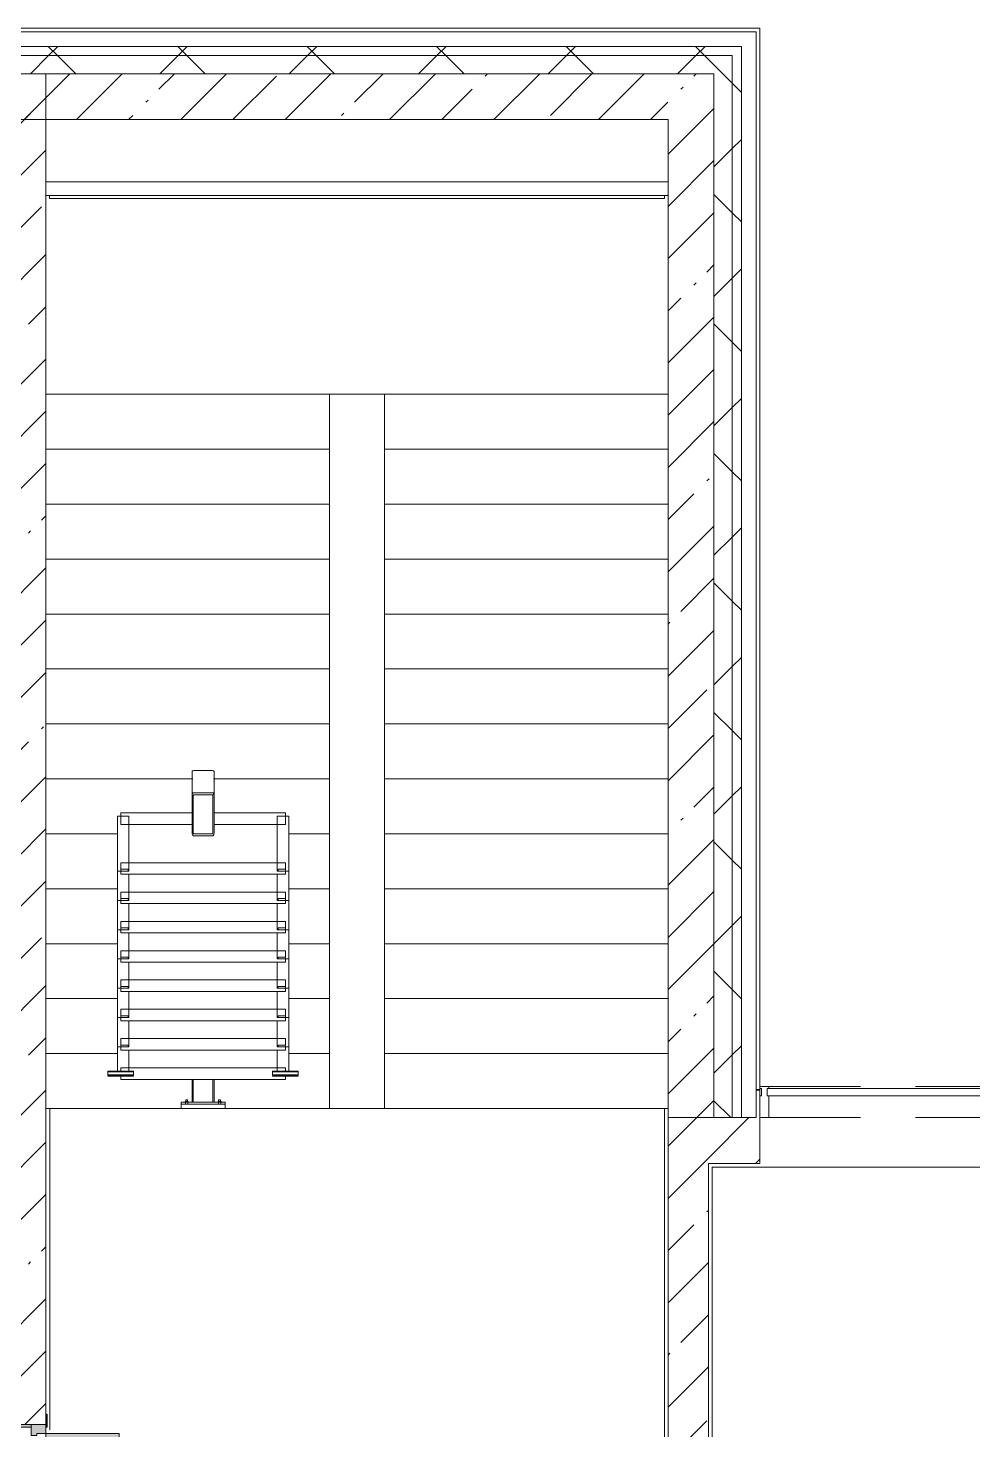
# Model space of a CAD drawing. Header units: millimetres. Extents: x 35224 to 234359, y -8553 to 29000.
# Drawn here: x 196661 to 201824, y 19695 to 27350 of the extents above; entities that cross this region are included whole.
import ezdxf

# ---------------------------------------------------------------- set-up
doc = ezdxf.new("R2010")
doc.units = ezdxf.units.MM
doc.linetypes.add('200_ШТРИХ__ш1_п0_6_', pattern=[800, 500, -300])
for name, color, linetype, lineweight in [('A-DETL-MBND-1', 7, '200_ШТРИХ__ш1_п0_6_', 9), ('A-GENM-1', 7, 'Continuous', 5), ('A-GLAZ-1', 7, 'Continuous', 5), ('A-GLAZ-CWMG-3', 7, 'Continuous', 5), ('A-WALL', 7, 'Continuous', 9), ('A-WALL-4', 7, 'Continuous', 5), ('I-WALL-3', 7, 'Continuous', 5), ('S-STRS-4', 7, 'Continuous', 5)]:
    doc.layers.add(name, color=color, linetype=linetype, lineweight=lineweight)
for name, color, linetype, lineweight, true_color in [('A-DOOR-2', 7, 'Continuous', 5, 0xaaaaaa), ('A-DOOR-3', 7, 'Continuous', 5, 0xe2e2e2), ('A-DOOR-FRAM-2', 7, 'Continuous', 5, 0xe2e2e2), ('A-DOOR-FRAM-3', 7, 'Continuous', 5, 0xaaaaaa), ('A-FLOR-2', 7, 'Continuous', 5, 0xaaaaaa)]:
    doc.layers.add(name, color=color, linetype=linetype, lineweight=lineweight, true_color=true_color)
pattern_1 = [(45, (107348.7, 0), (-353.5534, 353.5534), []), (135, (107348.7, 0), (-353.5534, -353.5534), [])]
pattern_2 = [(45, (107348.7, 0), (-285.1231, 285.1231), []), (45, (107633.8, 0), (-285.1231, 285.1231), [504.031, -100.806, 16.764, -84.042])]

# ---------------------------------------------------------------- blocks, each defined once
blk = doc.blocks.new('110_Дверь_СКБ_2Ст - Д-1_л_Лестничная клетка EIS60 2-32359692-3_7_2_птичка')
at = {"layer": 'A-DOOR-3'}
for points in [[(662.5, 125), (662.5, 1025), (612.5, 1025), (612.5, 125)], [(-587.5, 525), (-637.5, 525), (-637.5, 125), (-587.5, 125)], [(712.5, -125), (712.5, 45), (697.5, 45), (697.5, -125)]]:
    blk.add_hatch(color=256, dxfattribs=at).paths.add_polyline_path(points)
h = blk.add_hatch(color=256, dxfattribs=at)
h.paths.add_polyline_path([(712.5, 125), (662.5, 125), (662.5, 75), (652.5, 75), (652.5, 45), (712.5, 45)])
h.paths.add_polyline_path([(-627.5, 45), (-627.5, 75), (-637.5, 75), (-637.5, 125), (-687.5, 125), (-687.5, 45)])
at = {"layer": 'A-DOOR-FRAM-2'}
for points in [[(-672.5, 125), (-672.5, 133), (-742.5, 133), (-742.5, 125)], [(767.5, 125), (767.5, 133), (697.5, 133), (697.5, 125)], [(-672.5, -125), (-672.5, 45), (-687.5, 45), (-687.5, -125)], [(-672.5, -133), (-672.5, -125), (-742.5, -125), (-742.5, -133)], [(767.5, -133), (767.5, -125), (697.5, -125), (697.5, -133)]]:
    blk.add_hatch(color=256, dxfattribs=at).paths.add_polyline_path(points)
at = {"layer": 'A-DOOR-2'}
for p, q in [((662.5, 1025), (612.5, 1025)), ((612.5, 1025), (612.5, 125)), ((662.5, 125), (662.5, 1025)), ((-637.5, 525), (-637.5, 125)), ((-587.5, 525), (-637.5, 525)), ((-587.5, 125), (-587.5, 525)), ((-637.5, 125), (-587.5, 125)), ((612.5, 125), (662.5, 125))]:
    blk.add_line(p, q, dxfattribs=at)
for centre, radius, start, end in [((662.5, 125), 900, 90, 180), ((-637.5, 125), 400, 360, 90)]:
    blk.add_arc(centre, radius, start, end, dxfattribs=at)
at = {"layer": 'A-DOOR-FRAM-3'}
for p, q in [((-672.5, 133), (-742.5, 133)), ((-742.5, 133), (-742.5, 125)), ((-742.5, 125), (-672.5, 125)), ((-637.5, 125), (-687.5, 125)), ((-687.5, 125), (-687.5, 45)), ((-672.5, 125), (-672.5, 133)), ((-637.5, 75), (-637.5, 125)), ((662.5, 125), (662.5, 75)), ((712.5, 125), (662.5, 125)), ((767.5, 133), (697.5, 133)), ((697.5, 133), (697.5, 125)), ((697.5, 125), (767.5, 125)), ((712.5, 45), (712.5, 125)), ((767.5, 125), (767.5, 133)), ((-687.5, 45), (-627.5, 45)), ((-672.5, 45), (-687.5, 45)), ((-687.5, 45), (-687.5, -125)), ((-672.5, -125), (-672.5, 45)), ((-627.5, 75), (-637.5, 75)), ((-627.5, 45), (-627.5, 75)), ((662.5, 75), (652.5, 75)), ((652.5, 75), (652.5, 45)), ((652.5, 45), (712.5, 45)), ((712.5, 45), (697.5, 45)), ((697.5, 45), (697.5, -125)), ((712.5, -125), (712.5, 45)), ((-672.5, -125), (-742.5, -125)), ((-742.5, -125), (-742.5, -133)), ((-742.5, -133), (-672.5, -133)), ((-687.5, -125), (-672.5, -125)), ((-672.5, -133), (-672.5, -125)), ((697.5, -125), (712.5, -125)), ((767.5, -125), (697.5, -125)), ((697.5, -125), (697.5, -133)), ((697.5, -133), (767.5, -133)), ((767.5, -133), (767.5, -125))]:
    blk.add_line(p, q, dxfattribs=at)
blk = doc.blocks.new('PNS_Панель прямоугольная - Нр_Стекло - 40мм-22855911-3_7_2_птичка')
at = {"layer": 'A-GLAZ-1'}
h = blk.add_hatch(dxfattribs=at)
h.set_pattern_fill('FP_157', color=256, style=0, pattern_type=2)
h.set_pattern_definition([(45, (-94620, -21060), (-1414.214, 1414.214), [1000, -3000]), (45, (-95620, -21560), (-1414.214, 1414.214), [3000, -1000]), (45, (-93620, -22060), (-1414.214, 1414.214), [1000, -3000])])
h.paths.add_polyline_path([(760, -40), (770, -40), (770, 0), (-770, 0), (-770, -40), (37.1, -40)])
for p, q in [((-770, 0), (770, 0)), ((760, 0), (-770, 0)), ((-760, -40), (760, -40))]:
    blk.add_line(p, q, dxfattribs=at)
blk = doc.blocks.new('Прямоугольный импост - Импост структурный с накладкой - 170мм-22855901-3_7_2_птичка')
at = {"layer": 'A-DETL-MBND-1'}
for p, q in [((93360, 21560), (93360, 21570)), ((93360, 21570), (94880, 21570)), ((93360, 21400), (94880, 21400))]:
    blk.add_line(p, q, dxfattribs=at)
blk = doc.blocks.new('Анкер клиновой - Анкер клиновой МКТ В 10-10-16_85-22193208-3_7_2_птичка')
at = {"layer": 'A-DETL-MBND-1'}
for p, q in [((122191.4, 13788), (122191.4, 13784)), ((122207.4, 13788), (122191.4, 13788)), ((122191.4, 13788), (122207.4, 13788)), ((122194.4, 13798), (122194.4, 13784)), ((122204.4, 13798), (122194.4, 13798)), ((122194.4, 13798), (122204.4, 13798)), ((122204.4, 13784), (122204.4, 13798)), ((122207.4, 13784), (122207.4, 13788))]:
    blk.add_line(p, q, dxfattribs=at)
blk = doc.blocks.new('ОМ_Полоса_Трапеция прямоугольная_Прокат_ГОСТ 103-2006 - ОМ_Полоса_Трапеция прямоугольная_Прокат_ГОСТ 103-2006-21111644-3_7_2_птичка')
at = {"layer": 'A-GENM-1'}
for p, q in [((122699.4, 15046.5), (122699.4, 15056.5)), ((122699.4, 15056.5), (122739.4, 15056.5)), ((122739.4, 15046.5), (122699.4, 15046.5)), ((122739.4, 15056.5), (122739.4, 15046.5))]:
    blk.add_line(p, q, dxfattribs=at)
blk = doc.blocks.new('ОМ_Полоса_Трапеция прямоугольная_Прокат_ГОСТ 103-2006 - ОМ_Полоса_Трапеция прямоугольная_Прокат_ГОСТ 103-2006-V163-3_7_2_птичка')
at = {"layer": 'A-GENM-1'}
for p, q in [((122699.4, 14416.5), (122699.4, 14406.5)), ((122739.4, 14416.5), (122699.4, 14416.5)), ((122699.4, 14406.5), (122739.4, 14406.5)), ((122739.4, 14406.5), (122739.4, 14416.5))]:
    blk.add_line(p, q, dxfattribs=at)
blk = doc.blocks.new('ОМ_Полоса_Трапеция прямоугольная_Прокат_ГОСТ 103-2006 - ОМ_Полоса_Трапеция прямоугольная_Прокат_ГОСТ 103-2006-V164-3_7_2_птичка')
at = {"layer": 'A-GENM-1'}
for p, q in [((122699.4, 14256.5), (122699.4, 14246.5)), ((122739.4, 14256.5), (122699.4, 14256.5)), ((122699.4, 14246.5), (122739.4, 14246.5)), ((122739.4, 14246.5), (122739.4, 14256.5))]:
    blk.add_line(p, q, dxfattribs=at)
blk = doc.blocks.new('ОМ_Полоса_Трапеция прямоугольная_Прокат_ГОСТ 103-2006 - ОМ_Полоса_Трапеция прямоугольная_Прокат_ГОСТ 103-2006-V165-3_7_2_птичка')
at = {"layer": 'A-GENM-1'}
for p, q in [((122699.4, 14096.5), (122699.4, 14086.5)), ((122739.4, 14096.5), (122699.4, 14096.5)), ((122699.4, 14086.5), (122739.4, 14086.5)), ((122739.4, 14086.5), (122739.4, 14096.5))]:
    blk.add_line(p, q, dxfattribs=at)
blk = doc.blocks.new('ОМ_Полоса_Прокат_ГОСТ 103-2006 - ОМ_Полоса_Прокат_ГОСТ 103-2006-22193251-3_7_2_птичка')
at = {"layer": 'A-GENM-1'}
for p, q in [((122809.4, 13929.5), (122669.4, 13929.5)), ((122669.4, 13929.5), (122669.4, 13926.5)), ((122669.4, 13926.5), (122809.4, 13926.5)), ((122809.4, 13926.5), (122809.4, 13929.5))]:
    blk.add_line(p, q, dxfattribs=at)
blk = doc.blocks.new('ОМ_Полоса_Прокат_ГОСТ 103-2006 - ОМ_Полоса_Прокат_ГОСТ 103-2006-22193252-3_7_2_птичка')
at = {"layer": 'A-GENM-1'}
for p, q in [((122669.4, 13954.2), (122669.4, 13950.8)), ((122809.4, 13954.2), (122669.4, 13954.2)), ((122669.4, 13950.8), (122809.4, 13950.8)), ((122669.4, 13933.9), (122669.4, 13950.8)), ((122809.4, 13933.9), (122669.4, 13933.9)), ((122809.4, 13950.8), (122809.4, 13954.2)), ((122809.4, 13950.8), (122809.4, 13933.9))]:
    blk.add_line(p, q, dxfattribs=at)
blk = doc.blocks.new('ОМ_Полоса_Трапеция прямоугольная_Прокат_ГОСТ 103-2006 - ОМ_Полоса_Трапеция прямоугольная_Прокат_ГОСТ 103-2006-21111686-3_7_2_птичка')
at = {"layer": 'A-GENM-1'}
for p, q in [((121839.4, 15056.5), (121879.4, 15056.5)), ((121839.4, 15046.5), (121839.4, 15056.5)), ((121879.4, 15046.5), (121839.4, 15046.5)), ((121879.4, 15056.5), (121879.4, 15046.5))]:
    blk.add_line(p, q, dxfattribs=at)
blk = doc.blocks.new('ОМ_Полоса_Трапеция прямоугольная_Прокат_ГОСТ 103-2006 - ОМ_Полоса_Трапеция прямоугольная_Прокат_ГОСТ 103-2006-V166-3_7_2_птичка')
at = {"layer": 'A-GENM-1'}
for p, q in [((121879.4, 14416.5), (121839.4, 14416.5)), ((121839.4, 14416.5), (121839.4, 14406.5)), ((121839.4, 14406.5), (121879.4, 14406.5)), ((121879.4, 14406.5), (121879.4, 14416.5))]:
    blk.add_line(p, q, dxfattribs=at)
blk = doc.blocks.new('ОМ_Полоса_Трапеция прямоугольная_Прокат_ГОСТ 103-2006 - ОМ_Полоса_Трапеция прямоугольная_Прокат_ГОСТ 103-2006-V167-3_7_2_птичка')
at = {"layer": 'A-GENM-1'}
for p, q in [((121879.4, 14256.5), (121839.4, 14256.5)), ((121839.4, 14256.5), (121839.4, 14246.5)), ((121839.4, 14246.5), (121879.4, 14246.5)), ((121879.4, 14246.5), (121879.4, 14256.5))]:
    blk.add_line(p, q, dxfattribs=at)
blk = doc.blocks.new('ОМ_Полоса_Трапеция прямоугольная_Прокат_ГОСТ 103-2006 - ОМ_Полоса_Трапеция прямоугольная_Прокат_ГОСТ 103-2006-V168-3_7_2_птичка')
at = {"layer": 'A-GENM-1'}
for p, q in [((121879.4, 14096.5), (121839.4, 14096.5)), ((121839.4, 14096.5), (121839.4, 14086.5)), ((121839.4, 14086.5), (121879.4, 14086.5)), ((121879.4, 14086.5), (121879.4, 14096.5))]:
    blk.add_line(p, q, dxfattribs=at)
blk = doc.blocks.new('ОМ_Полоса_Прокат_ГОСТ 103-2006 - ОМ_Полоса_Прокат_ГОСТ 103-2006-22193295-3_7_2_птичка')
at = {"layer": 'A-GENM-1'}
for p, q in [((121909.4, 13929.5), (121769.4, 13929.5)), ((121769.4, 13929.5), (121769.4, 13926.5)), ((121769.4, 13926.5), (121909.4, 13926.5)), ((121909.4, 13926.5), (121909.4, 13929.5))]:
    blk.add_line(p, q, dxfattribs=at)
blk = doc.blocks.new('ОМ_Полоса_Прокат_ГОСТ 103-2006 - ОМ_Полоса_Прокат_ГОСТ 103-2006-22193296-3_7_2_птичка')
at = {"layer": 'A-GENM-1'}
for p, q in [((121909.4, 13954.2), (121769.4, 13954.2)), ((121769.4, 13954.2), (121769.4, 13950.8)), ((121769.4, 13950.8), (121909.4, 13950.8)), ((121769.4, 13933.9), (121769.4, 13950.8)), ((121909.4, 13933.9), (121769.4, 13933.9)), ((121909.4, 13950.8), (121909.4, 13954.2)), ((121909.4, 13950.8), (121909.4, 13933.9))]:
    blk.add_line(p, q, dxfattribs=at)
blk = doc.blocks.new('ОМ_Нижняя опорная пятка1 - ОМ_Нижняя опорная пятка-21111576-3_7_2_птичка')
at = {"layer": 'A-DETL-MBND-1'}
for p, q in [((-96, -10), (-96, 0)), ((-84, -10), (-84, 0)), ((84, -10), (84, 0)), ((96, -10), (96, 0))]:
    blk.add_line(p, q, dxfattribs=at)
blk = doc.blocks.new('ОМ_Труба_ГОСТ 8639-82 - ОМ_Труба_ГОСТ 8639-82-21111694-3_7_2_птичка')
at = {"layer": 'A-GENM-1'}
for p, q in [((122229.4, 15590.5), (122229.4, 15456.5)), ((122238.4, 15595.1), (122340.4, 15595.1)), ((122349.4, 15456.5), (122349.4, 15590.5)), ((122238.4, 15474.2), (122340.4, 15474.2)), ((122229.4, 15256.4), (122229.4, 15456.5)), ((122235.4, 15456.5), (122235.4, 15256.4)), ((122340.4, 15462.4), (122238.4, 15462.4)), ((122343.4, 15256.4), (122343.4, 15456.5)), ((122349.4, 15456.5), (122349.4, 15256.4)), ((122238.4, 15250.5), (122340.4, 15250.5)), ((122340.4, 15238.8), (122238.4, 15238.8))]:
    blk.add_line(p, q, dxfattribs=at)
at = {"layer": 'A-GENM-1', "flags": 128}
for points in [[(122229.4, 15456.5), (122229.6, 15460), (122230.1, 15463.3), (122231, 15466.3), (122232.1, 15469), (122233.4, 15471.2), (122235, 15472.8), (122236.7, 15473.8), (122238.4, 15474.2)], [(122340.4, 15474.2), (122342.2, 15473.8), (122343.9, 15472.8), (122345.4, 15471.2), (122346.8, 15469), (122347.9, 15466.3), (122348.8, 15463.3), (122349.3, 15460), (122349.4, 15456.5)], [(122238.4, 15462.4), (122237.9, 15462.3), (122237.3, 15461.9), (122236.8, 15461.4), (122236.3, 15460.7), (122235.9, 15459.8), (122235.7, 15458.8), (122235.5, 15457.7), (122235.4, 15456.5)], [(122343.4, 15456.5), (122343.4, 15457.7), (122343.2, 15458.8), (122342.9, 15459.8), (122342.6, 15460.7), (122342.1, 15461.4), (122341.6, 15461.9), (122341, 15462.3), (122340.4, 15462.4)], [(122238.4, 15238.8), (122236.7, 15239.1), (122235, 15240.1), (122233.4, 15241.8), (122232.1, 15243.9), (122231, 15246.6), (122230.1, 15249.7), (122229.6, 15253), (122229.4, 15256.4)], [(122235.4, 15256.4), (122235.5, 15255.3), (122235.7, 15254.2), (122235.9, 15253.2), (122236.3, 15252.3), (122236.8, 15251.5), (122237.3, 15251), (122237.9, 15250.7), (122238.4, 15250.5)], [(122349.4, 15256.4), (122349.3, 15253), (122348.8, 15249.7), (122347.9, 15246.6), (122346.8, 15243.9), (122345.4, 15241.8), (122343.9, 15240.1), (122342.2, 15239.1), (122340.4, 15238.8)], [(122340.4, 15250.5), (122341, 15250.7), (122341.6, 15251), (122342.1, 15251.5), (122342.6, 15252.3), (122342.9, 15253.2), (122343.2, 15254.2), (122343.4, 15255.3), (122343.4, 15256.4)]]:
    blk.add_lwpolyline(points, dxfattribs=at)
at = {"layer": 'A-GENM-1'}
for centre, major_axis, start_param, end_param in [((122238.4, 15590.5), (9, 0), 1.570796, 3.141593), ((122340.4, 15590.5), (9, 0), 0, 1.570796), ((122238.4, 15538.5), (9, 0), 3.141593, 3.665191), ((122340.4, 15538.5), (-9, 0), 2.617994, 3.141593)]:
    blk.add_ellipse(centre, major_axis=major_axis, ratio=0.509802, start_param=start_param, end_param=end_param, dxfattribs=at)
blk = doc.blocks.new('ОМ_Уголок_ГОСТ 8509-93 - ОМ_Уголок_ГОСТ 8509-93-22194532-3_7_2_птичка')
at = {"layer": 'A-GENM-1'}
for p, q in [((0, 45.2), (0, -17.8)), ((390, 45.2), (0, 45.2)), ((900, 45.2), (510, 45.2)), ((900, -17.8), (900, 45.2)), ((0, -17.8), (390, -17.8)), ((510, -17.8), (900, -17.8))]:
    blk.add_line(p, q, dxfattribs=at)
blk = doc.blocks.new('ОМ_Уголок_ГОСТ 8509-93 - ОМ_Уголок_ГОСТ 8509-93-V169-3_7_2_птичка')
at = {"layer": 'A-GENM-1'}
for p, q in [((0, 45.2), (0, -17.8)), ((900, 45.2), (0, 45.2)), ((900, -17.8), (900, 45.2)), ((0, -17.8), (900, -17.8))]:
    blk.add_line(p, q, dxfattribs=at)
blk = doc.blocks.new('ОМ_Уголок_ГОСТ 8509-93 - ОМ_Уголок_ГОСТ 8509-93-22194533-3_7_2_птичка')
at = {"layer": 'A-GENM-1'}
for p, q in [((0, 45.2), (0, -17.8)), ((300, 45.2), (0, 45.2)), ((300, -17.8), (300, 45.2)), ((0, -17.8), (300, -17.8))]:
    blk.add_line(p, q, dxfattribs=at)
blk = doc.blocks.new('ОМ_Уголок_ГОСТ 8509-93 - ОМ_Уголок_ГОСТ 8509-93-V170-3_7_2_птичка')
at = {"layer": 'A-GENM-1'}
for p, q in [((0, 45.2), (0, -17.8)), ((142.2, 45.2), (0, 45.2)), ((0, -17.8), (160, -17.8))]:
    blk.add_line(p, q, dxfattribs=at)
blk = doc.blocks.new('ОМ_Уголок_ГОСТ 8509-93 - ОМ_Уголок_ГОСТ 8509-93-V171-3_7_2_птичка')
at = {"layer": 'A-GENM-1'}
for p, q in [((300, 45.2), (157.8, 45.2)), ((300, -17.8), (300, 45.2)), ((140, -17.8), (300, -17.8))]:
    blk.add_line(p, q, dxfattribs=at)
blk = doc.blocks.new('ОМ_Уголок_ГОСТ 8509-93 - ОМ_Уголок_ГОСТ 8509-93-V221-3_7_2_птичка')
at = {"layer": 'A-GENM-1'}
for p, q in [((0, 45.2), (0, 27.8)), ((900, 45.2), (0, 45.2)), ((0, 7.4), (0, -17.8)), ((900, 27.8), (900, 45.2)), ((900, -17.8), (900, 6.6)), ((0, -17.8), (900, -17.8))]:
    blk.add_line(p, q, dxfattribs=at)
blk = doc.blocks.new('ОМ_Уголок_ГОСТ 8509-93 - ОМ_Уголок_ГОСТ 8509-93-V222-3_7_2_птичка')
at = {"layer": 'A-GENM-1'}
for p, q in [((0, 45.2), (0, -17.8)), ((6.6, 45.2), (0, 45.2)), ((142.2, 45.2), (27.8, 45.2)), ((0, -17.8), (6.6, -17.8)), ((27.8, -17.8), (160, -17.8))]:
    blk.add_line(p, q, dxfattribs=at)
blk = doc.blocks.new('ОМ_Уголок_ГОСТ 8509-93 - ОМ_Уголок_ГОСТ 8509-93-V174-3_7_2_птичка')
at = {"layer": 'A-GENM-1'}
for p, q in [((272.2, 45.2), (157.8, 45.2)), ((300, 45.2), (292.6, 45.2)), ((300, -17.8), (300, 45.2)), ((140, -17.8), (272.2, -17.8)), ((292.6, -17.8), (300, -17.8))]:
    blk.add_line(p, q, dxfattribs=at)
blk = doc.blocks.new('ОМ_Труба_ГОСТ 8639-82 - ОМ_Труба_ГОСТ 8639-82-21111710-3_7_2_птичка')
at = {"layer": 'A-DETL-MBND-1'}
for p, q in [((122229.4, 13908.7), (122229.4, 13784)), ((122235.4, 13908.7), (122235.4, 13784)), ((122343.4, 13908.7), (122343.4, 13784)), ((122349.4, 13784), (122349.4, 13908.7))]:
    blk.add_line(p, q, dxfattribs=at)
blk = doc.blocks.new('ОМ_Уголок_ГОСТ 8510-86 - ОМ_Уголок_ГОСТ 8510-86-21111720-3_7_2_птичка')
at = {"layer": 'A-DETL-MBND-1'}
for p, q in [((0, 34), (0, 0)), ((0, 10), (240, 10)), ((0, 0), (240, 0)), ((240, 0), (240, 34))]:
    blk.add_line(p, q, dxfattribs=at)
blk = doc.blocks.new('Прямоугольный импост - Импост структурный с накладкой - 170мм-22854979-3_7_2_птичка')
at = {"layer": 'A-GLAZ-CWMG-3'}
for p, q in [((0, 160), (-50, 160)), ((-50, 160), (-50, 40)), ((0, 40), (0, 160)), ((-50, 40), (-40, 40)), ((-40, 0), (-50, 0)), ((-50, 0), (-50, -10)), ((-40, 40), (-40, 0)), ((-10, 0), (-10, 40)), ((-10, 40), (0, 40)), ((0, 0), (-10, 0)), ((0, -10), (0, 0)), ((-50, -10), (0, -10))]:
    blk.add_line(p, q, dxfattribs=at)
blk = doc.blocks.new('Зашивка приборов отопления39 - Зашивка приборов отопления-33325432-3_7_2_птичка')
at = {"layer": 'A-WALL-4'}
for p, q in [((120704.7, 17931.2), (124104.7, 17931.2)), ((124104.7, 17931.2), (120704.7, 17931.2)), ((120704.7, 17856.2), (124104.7, 17856.2))]:
    blk.add_line(p, q, dxfattribs=at)

msp = doc.modelspace()

# ---------------------------------------------------------------- hatches: boundary and pattern name
at = {"layer": 'A-WALL-4'}
h = msp.add_hatch(dxfattribs=at)
h.set_pattern_fill('FP_93', color=256, style=0, pattern_type=2)
h.set_pattern_definition(pattern_1)
h.paths.add_polyline_path([(200508.7, 27200), (200558.7, 27200), (200558.7, 27250), (191918.7, 27250), (191918.7, 27200), (199641.3, 27200)])
h = msp.add_hatch(dxfattribs=at)
h.set_pattern_fill('FP_93', color=256, style=0, pattern_type=2)
h.set_pattern_definition(pattern_1)
h.paths.add_polyline_path([(200408.7, 27100), (200508.7, 27100), (200508.7, 27200), (191918.7, 27200), (191918.7, 27100), (199641.3, 27100)])
h = msp.add_hatch(dxfattribs=at)
h.set_pattern_fill('FP_93', color=256, style=0, pattern_type=2)
h.set_pattern_definition(pattern_1)
h.paths.add_polyline_path([(200558.7, 21400), (200558.7, 27200), (200508.7, 27200), (200508.7, 21400)])
h = msp.add_hatch(dxfattribs=at)
h.set_pattern_fill('FP_93', color=256, style=0, pattern_type=2)
h.set_pattern_definition(pattern_1)
h.paths.add_polyline_path([(200508.7, 21400), (200508.7, 27100), (200408.7, 27100), (200408.7, 21400)])
h = msp.add_hatch(dxfattribs=at)
h.set_pattern_fill('FP_93', color=256, style=0, pattern_type=2)
h.set_pattern_definition(pattern_1)
h.paths.add_polyline_path([(232578.7, 21400), (232578.7, 21550), (227498.9, 21550), (227498.9, 21400), (232428.7, 21400)])
h.paths.add_polyline_path([(226598.9, 21400), (226598.9, 21550), (225249.1, 21550), (225249.1, 21400), (225743, 21400)])
h.paths.add_polyline_path([(214199.1, 21400), (214199.1, 21550), (212898.9, 21550), (212898.9, 21400), (213624.4, 21400)])
h.paths.add_polyline_path([(215099.1, 21400), (216399.1, 21400), (216399.1, 21550), (215099.1, 21550)])
h.paths.add_polyline_path([(200658.7, 21400), (200658.7, 21550), (200638.7, 21550), (200638.7, 21400)])
h.paths.add_polyline_path([(217299.1, 21400), (218598.7, 21400), (218598.7, 21550), (217299.1, 21550)])
h.paths.add_polyline_path([(223878.6, 21400), (224349.1, 21400), (224349.1, 21550), (223479.1, 21550), (223479.1, 21400)])
h.paths.add_polyline_path([(220898.7, 21400), (222049.1, 21400), (222049.1, 21550), (220898.7, 21550)])
h.paths.add_polyline_path([(205234.6, 21400), (208498.7, 21400), (208498.7, 21550), (203958.7, 21550), (203958.7, 21400)])
h.paths.add_polyline_path([(210827.8, 21400), (211998.9, 21400), (211998.9, 21550), (210798.7, 21550), (210798.7, 21400)])
at = {"layer": 'I-WALL-3'}
h = msp.add_hatch(dxfattribs=at)
h.set_pattern_fill('FP_89', color=256, style=0, pattern_type=2)
h.set_pattern_definition(pattern_2)
h.paths.add_polyline_path([(200158.7, 26850), (200158.7, 27100), (196483.7, 27100), (196483.7, 26850), (199641.3, 26850)])
h = msp.add_hatch(dxfattribs=at)
h.set_pattern_fill('FP_89', color=256, style=0, pattern_type=2)
h.set_pattern_definition(pattern_2)
h.paths.add_polyline_path([(196508.7, 17270), (196758.7, 17270), (196758.7, 18325), (196508.7, 18325), (196508.7, 18162.4)])
h.paths.add_polyline_path([(196508.7, 19725), (196758.7, 19725), (196758.7, 27100), (196508.7, 27100), (196508.7, 19750)])
h = msp.add_hatch(dxfattribs=at)
h.set_pattern_fill('FP_89', color=256, style=0, pattern_type=2)
h.set_pattern_definition(pattern_2)
h.paths.add_polyline_path([(200158.7, 21400), (200408.7, 21400), (200408.7, 27100), (200158.7, 27100), (200158.7, 21633.1)])
h = msp.add_hatch(dxfattribs=at)
h.set_pattern_fill('FP_89', color=256, style=0, pattern_type=2)
h.set_pattern_definition(pattern_2)
h.paths.add_polyline_path([(200378.7, 17270), (200378.7, 21400), (200158.7, 21400), (200158.7, 17270)])
h = msp.add_hatch(dxfattribs=at)
h.set_pattern_fill('FP_89', color=256, style=0, pattern_type=2)
h.set_pattern_definition(pattern_2)
h.paths.add_polyline_path([(205234.6, 21150), (207928.7, 21150), (207928.7, 21400), (203958.7, 21400), (203958.7, 21150)])
h.paths.add_polyline_path([(200378.7, 21150), (200658.7, 21150), (200658.7, 21400), (200378.7, 21400)])

# ---------------------------------------------------------------- linework, layer by layer
at = {"layer": 'A-FLOR-2'}
for p, q in [((196778.7, 26435), (196778.7, 26420)), ((196778.7, 26420), (200138.7, 26420)), ((200138.7, 26420), (200138.7, 26435)), ((200158.7, 21450), (196758.7, 21450)), ((196779.7, 21450), (196779.7, 19694.6)), ((200138.7, 17870), (200138.7, 21450)), ((200398.7, 21130), (200398.7, 13628)), ((202228.7, 21130), (200398.7, 21130))]:
    msp.add_line(p, q, dxfattribs=at)
at = {"layer": 'A-WALL'}
for p, q in [((200638.7, 27330), (187698.7, 27330)), ((200638.7, 21400), (200638.7, 27330)), ((200558.7, 27250), (187698.7, 27250)), ((200508.7, 27200), (187698.7, 27200)), ((200508.7, 21400), (200508.7, 27200)), ((200558.7, 21400), (200558.7, 27250)), ((200408.7, 21400), (200408.7, 27100)), ((200658.7, 21553), (200638.7, 21553)), ((200658.7, 21550), (200638.7, 21550)), ((200408.7, 21400), (200638.7, 21400))]:
    msp.add_line(p, q, dxfattribs=at)
at = {"layer": 'A-WALL-4'}
for p, q in [((200658.7, 27350), (183698.7, 27350)), ((200658.7, 21400), (200658.7, 27350)), ((187998.7, 27100), (200158.7, 27100))]:
    msp.add_line(p, q, dxfattribs=at)
at = {"layer": 'I-WALL-3'}
for p, q in [((200158.7, 27100), (196483.7, 27100)), ((196758.7, 19780), (196758.7, 27100)), ((200408.7, 27100), (200158.7, 27100)), ((196483.7, 26850), (200158.7, 26850)), ((200158.7, 26850), (200158.7, 17850)), ((200408.7, 21400), (200158.7, 21400)), ((200658.7, 21150), (200658.7, 21400)), ((200378.7, 21150), (200658.7, 21150)), ((200378.7, 13628), (200378.7, 21150))]:
    msp.add_line(p, q, dxfattribs=at)
at = {"layer": 'S-STRS-4'}
for p, q in [((196758.7, 25350), (198308.7, 25350)), ((196758.7, 25350), (198308.7, 25350)), ((198308.7, 25350), (198608.7, 25350)), ((198308.7, 25050), (198308.7, 25350)), ((200158.7, 25350), (198608.7, 25350)), ((198608.7, 25350), (198608.7, 25050)), ((200158.7, 25350), (198608.7, 25350)), ((196758.7, 25050), (198308.7, 25050)), ((196758.7, 25050), (198308.7, 25050)), ((198308.7, 24750), (198308.7, 25050)), ((198608.7, 25050), (198608.7, 24750)), ((200158.7, 25050), (198608.7, 25050)), ((200158.7, 25050), (198608.7, 25050)), ((196758.7, 24750), (198308.7, 24750)), ((196758.7, 24750), (198308.7, 24750)), ((198308.7, 24450), (198308.7, 24750)), ((198608.7, 24750), (198608.7, 24450)), ((200158.7, 24750), (198608.7, 24750)), ((200158.7, 24750), (198608.7, 24750)), ((196758.7, 24450), (198308.7, 24450)), ((196758.7, 24450), (198308.7, 24450)), ((198308.7, 24150), (198308.7, 24450)), ((198608.7, 24450), (198608.7, 24150)), ((200158.7, 24450), (198608.7, 24450)), ((200158.7, 24450), (198608.7, 24450)), ((196758.7, 24150), (198308.7, 24150)), ((196758.7, 24150), (198308.7, 24150)), ((198308.7, 23850), (198308.7, 24150)), ((198608.7, 24150), (198608.7, 23850)), ((200158.7, 24150), (198608.7, 24150)), ((200158.7, 24150), (198608.7, 24150)), ((196758.7, 23850), (198308.7, 23850)), ((196758.7, 23850), (198308.7, 23850)), ((198308.7, 23550), (198308.7, 23850)), ((198608.7, 23850), (198608.7, 23550)), ((200158.7, 23850), (198608.7, 23850)), ((200158.7, 23850), (198608.7, 23850)), ((196758.7, 23550), (198308.7, 23550)), ((196758.7, 23550), (198308.7, 23550)), ((198308.7, 23250), (198308.7, 23550)), ((198608.7, 23550), (198608.7, 23250)), ((200158.7, 23550), (198608.7, 23550)), ((200158.7, 23550), (198608.7, 23550)), ((196758.7, 23250), (197561, 23250)), ((196758.7, 23250), (197561, 23250)), ((197674.7, 23250), (198308.7, 23250)), ((197674.7, 23250), (198308.7, 23250)), ((198308.7, 22950), (198308.7, 23250)), ((198608.7, 23250), (198608.7, 22950)), ((200158.7, 23250), (198608.7, 23250)), ((200158.7, 23250), (198608.7, 23250)), ((196758.7, 22950), (197150, 22950)), ((196758.7, 22950), (197150, 22950)), ((198085.6, 22950), (198308.7, 22950)), ((198085.6, 22950), (198308.7, 22950)), ((198308.7, 22650), (198308.7, 22950)), ((198608.7, 22950), (198608.7, 22650)), ((200158.7, 22950), (198608.7, 22950)), ((200158.7, 22950), (198608.7, 22950)), ((196758.7, 22650), (197150, 22650)), ((196758.7, 22650), (197150, 22650)), ((198085.6, 22650), (198308.7, 22650)), ((198085.6, 22650), (198308.7, 22650)), ((198308.7, 22350), (198308.7, 22650)), ((198608.7, 22650), (198608.7, 22350)), ((200158.7, 22650), (198608.7, 22650)), ((200158.7, 22650), (198608.7, 22650)), ((196758.7, 22350), (197150, 22350)), ((196758.7, 22350), (197150, 22350)), ((198085.6, 22350), (198308.7, 22350)), ((198085.6, 22350), (198308.7, 22350)), ((198308.7, 22050), (198308.7, 22350)), ((198608.7, 22350), (198608.7, 22050)), ((200158.7, 22350), (198608.7, 22350)), ((200158.7, 22350), (198608.7, 22350)), ((196758.7, 22050), (197150, 22050)), ((196758.7, 22050), (197150, 22050)), ((198085.6, 22050), (198308.7, 22050)), ((198085.6, 22050), (198308.7, 22050)), ((198308.7, 21750), (198308.7, 22050)), ((198608.7, 22050), (198608.7, 21750)), ((200158.7, 22050), (198608.7, 22050)), ((200158.7, 22050), (198608.7, 22050)), ((196758.7, 21750), (197150, 21750)), ((196758.7, 21750), (197150, 21750)), ((198085.6, 21750), (198308.7, 21750)), ((198085.6, 21750), (198308.7, 21750)), ((198308.7, 21450), (198308.7, 21750)), ((198608.7, 21750), (198608.7, 21450)), ((200158.7, 21750), (198608.7, 21750)), ((200158.7, 21750), (198608.7, 21750)), ((200158.7, 21450), (198608.7, 21450))]:
    msp.add_line(p, q, dxfattribs=at)

# ---------------------------------------------------------------- block references
at = {"layer": 'A-DETL-MBND-1'}
for name, p in [('ОМ_Труба_ГОСТ 8639-82 - ОМ_Труба_ГОСТ 8639-82-21111710-3_7_2_птичка', (75328.4, 7700)), ('Прямоугольный импост - Импост структурный с накладкой - 170мм-22855901-3_7_2_птичка', (107348.7, 0)), ('Анкер клиновой - Анкер клиновой МКТ В 10-10-16_85-22193208-3_7_2_птичка', (75328.4, 7700)), ('ОМ_Нижняя опорная пятка1 - ОМ_Нижняя опорная пятка-21111576-3_7_2_птичка', (197617.8, 21484)), ('Анкер клиновой - Анкер клиновой МКТ В 10-10-16_85-22193208-3_7_2_птичка', (75508.4, 7700))]:
    msp.add_blockref(name, p, dxfattribs=at)
at = {"layer": 'A-DETL-MBND-1', "extrusion": (0, 0, -1), "rotation": 180}
msp.add_blockref('ОМ_Уголок_ГОСТ 8510-86 - ОМ_Уголок_ГОСТ 8510-86-21111720-3_7_2_птичка', (-197497.8, 21484), dxfattribs=at)
at = {"layer": 'A-DOOR-2', "rotation": 269.9999999999998}
msp.add_blockref('110_Дверь_СКБ_2Ст - Д-1_л_Лестничная клетка EIS60 2-32359692-3_7_2_птичка', (196633.7, 19037.5), dxfattribs=at)
at = {"layer": 'A-GENM-1'}
for name, p in [('ОМ_Труба_ГОСТ 8639-82 - ОМ_Труба_ГОСТ 8639-82-21111694-3_7_2_птичка', (75328.4, 7700)), ('ОМ_Полоса_Трапеция прямоугольная_Прокат_ГОСТ 103-2006 - ОМ_Полоса_Трапеция прямоугольная_Прокат_ГОСТ 103-2006-21111686-3_7_2_птичка', (75328.4, 7700)), ('ОМ_Полоса_Трапеция прямоугольная_Прокат_ГОСТ 103-2006 - ОМ_Полоса_Трапеция прямоугольная_Прокат_ГОСТ 103-2006-21111644-3_7_2_птичка', (75328.4, 7700)), ('ОМ_Полоса_Трапеция прямоугольная_Прокат_ГОСТ 103-2006 - ОМ_Полоса_Трапеция прямоугольная_Прокат_ГОСТ 103-2006-21111686-3_7_2_птичка', (75328.4, 7540)), ('ОМ_Полоса_Трапеция прямоугольная_Прокат_ГОСТ 103-2006 - ОМ_Полоса_Трапеция прямоугольная_Прокат_ГОСТ 103-2006-21111644-3_7_2_птичка', (75328.4, 7540)), ('ОМ_Полоса_Трапеция прямоугольная_Прокат_ГОСТ 103-2006 - ОМ_Полоса_Трапеция прямоугольная_Прокат_ГОСТ 103-2006-21111686-3_7_2_птичка', (75328.4, 7380)), ('ОМ_Полоса_Трапеция прямоугольная_Прокат_ГОСТ 103-2006 - ОМ_Полоса_Трапеция прямоугольная_Прокат_ГОСТ 103-2006-21111644-3_7_2_птичка', (75328.4, 7380)), ('ОМ_Полоса_Трапеция прямоугольная_Прокат_ГОСТ 103-2006 - ОМ_Полоса_Трапеция прямоугольная_Прокат_ГОСТ 103-2006-21111686-3_7_2_птичка', (75328.4, 7220)), ('ОМ_Полоса_Трапеция прямоугольная_Прокат_ГОСТ 103-2006 - ОМ_Полоса_Трапеция прямоугольная_Прокат_ГОСТ 103-2006-21111644-3_7_2_птичка', (75328.4, 7220)), ('ОМ_Полоса_Трапеция прямоугольная_Прокат_ГОСТ 103-2006 - ОМ_Полоса_Трапеция прямоугольная_Прокат_ГОСТ 103-2006-V166-3_7_2_птичка', (75328.4, 7700)), ('ОМ_Полоса_Трапеция прямоугольная_Прокат_ГОСТ 103-2006 - ОМ_Полоса_Трапеция прямоугольная_Прокат_ГОСТ 103-2006-V163-3_7_2_птичка', (75328.4, 7700)), ('ОМ_Полоса_Трапеция прямоугольная_Прокат_ГОСТ 103-2006 - ОМ_Полоса_Трапеция прямоугольная_Прокат_ГОСТ 103-2006-V167-3_7_2_птичка', (75328.4, 7700)), ('ОМ_Полоса_Трапеция прямоугольная_Прокат_ГОСТ 103-2006 - ОМ_Полоса_Трапеция прямоугольная_Прокат_ГОСТ 103-2006-V164-3_7_2_птичка', (75328.4, 7700)), ('ОМ_Полоса_Трапеция прямоугольная_Прокат_ГОСТ 103-2006 - ОМ_Полоса_Трапеция прямоугольная_Прокат_ГОСТ 103-2006-V168-3_7_2_птичка', (75328.4, 7700)), ('ОМ_Полоса_Трапеция прямоугольная_Прокат_ГОСТ 103-2006 - ОМ_Полоса_Трапеция прямоугольная_Прокат_ГОСТ 103-2006-V165-3_7_2_птичка', (75328.4, 7700)), ('ОМ_Полоса_Прокат_ГОСТ 103-2006 - ОМ_Полоса_Прокат_ГОСТ 103-2006-22193296-3_7_2_птичка', (75328.4, 7700)), ('ОМ_Полоса_Прокат_ГОСТ 103-2006 - ОМ_Полоса_Прокат_ГОСТ 103-2006-22193295-3_7_2_птичка', (75328.4, 7700)), ('ОМ_Полоса_Прокат_ГОСТ 103-2006 - ОМ_Полоса_Прокат_ГОСТ 103-2006-22193252-3_7_2_птичка', (75328.4, 7700)), ('ОМ_Полоса_Прокат_ГОСТ 103-2006 - ОМ_Полоса_Прокат_ГОСТ 103-2006-22193251-3_7_2_птичка', (75328.4, 7700))]:
    msp.add_blockref(name, p, dxfattribs=at)
at = {"layer": 'A-GENM-1', "extrusion": (0, 0, -1)}
for name, p, rotation in [('ОМ_Уголок_ГОСТ 8509-93 - ОМ_Уголок_ГОСТ 8509-93-22194533-3_7_2_птичка', (-197167.8, 22746.5), 90.00000000000064), ('ОМ_Уголок_ГОСТ 8509-93 - ОМ_Уголок_ГОСТ 8509-93-22194532-3_7_2_птичка', (-197167.8, 23046.5), 180), ('ОМ_Уголок_ГОСТ 8509-93 - ОМ_Уголок_ГОСТ 8509-93-22194533-3_7_2_птичка', (-198067.8, 23046.5), 270.0000000000008), ('ОМ_Уголок_ГОСТ 8509-93 - ОМ_Уголок_ГОСТ 8509-93-V170-3_7_2_птичка', (-197167.8, 22586.5), 90.00000000000064), ('ОМ_Уголок_ГОСТ 8509-93 - ОМ_Уголок_ГОСТ 8509-93-V171-3_7_2_птичка', (-198067.8, 22886.5), 270.0000000000008), ('ОМ_Уголок_ГОСТ 8509-93 - ОМ_Уголок_ГОСТ 8509-93-V170-3_7_2_птичка', (-197167.8, 22426.5), 90.00000000000064), ('ОМ_Уголок_ГОСТ 8509-93 - ОМ_Уголок_ГОСТ 8509-93-V171-3_7_2_птичка', (-198067.8, 22726.5), 270.0000000000008), ('ОМ_Уголок_ГОСТ 8509-93 - ОМ_Уголок_ГОСТ 8509-93-V170-3_7_2_птичка', (-197167.8, 22266.5), 90.00000000000064), ('ОМ_Уголок_ГОСТ 8509-93 - ОМ_Уголок_ГОСТ 8509-93-V171-3_7_2_птичка', (-198067.8, 22566.5), 270.0000000000008), ('ОМ_Уголок_ГОСТ 8509-93 - ОМ_Уголок_ГОСТ 8509-93-V170-3_7_2_птичка', (-197167.8, 22106.5), 90.00000000000064), ('ОМ_Уголок_ГОСТ 8509-93 - ОМ_Уголок_ГОСТ 8509-93-V171-3_7_2_птичка', (-198067.8, 22406.5), 270.0000000000008), ('ОМ_Уголок_ГОСТ 8509-93 - ОМ_Уголок_ГОСТ 8509-93-V170-3_7_2_птичка', (-197167.8, 21946.5), 90.00000000000064), ('ОМ_Уголок_ГОСТ 8509-93 - ОМ_Уголок_ГОСТ 8509-93-V171-3_7_2_птичка', (-198067.8, 22246.5), 270.0000000000008), ('ОМ_Уголок_ГОСТ 8509-93 - ОМ_Уголок_ГОСТ 8509-93-V170-3_7_2_птичка', (-197167.8, 21786.5), 90.00000000000064), ('ОМ_Уголок_ГОСТ 8509-93 - ОМ_Уголок_ГОСТ 8509-93-V171-3_7_2_птичка', (-198067.8, 22086.5), 270.0000000000008), ('ОМ_Уголок_ГОСТ 8509-93 - ОМ_Уголок_ГОСТ 8509-93-V222-3_7_2_птичка', (-197167.8, 21626.5), 90.00000000000064), ('ОМ_Уголок_ГОСТ 8509-93 - ОМ_Уголок_ГОСТ 8509-93-V174-3_7_2_птичка', (-198067.8, 21926.5), 270.0000000000008)]:
    msp.add_blockref(name, p, dxfattribs=dict(at, rotation=rotation))
for name, p in [('ОМ_Уголок_ГОСТ 8509-93 - ОМ_Уголок_ГОСТ 8509-93-V169-3_7_2_птичка', (-198067.8, 22746.5)), ('ОМ_Уголок_ГОСТ 8509-93 - ОМ_Уголок_ГОСТ 8509-93-V169-3_7_2_птичка', (-198067.8, 22586.5)), ('ОМ_Уголок_ГОСТ 8509-93 - ОМ_Уголок_ГОСТ 8509-93-V169-3_7_2_птичка', (-198067.8, 22426.5)), ('ОМ_Уголок_ГОСТ 8509-93 - ОМ_Уголок_ГОСТ 8509-93-V169-3_7_2_птичка', (-198067.8, 22266.5)), ('ОМ_Уголок_ГОСТ 8509-93 - ОМ_Уголок_ГОСТ 8509-93-V169-3_7_2_птичка', (-198067.8, 22106.5)), ('ОМ_Уголок_ГОСТ 8509-93 - ОМ_Уголок_ГОСТ 8509-93-V169-3_7_2_птичка', (-198067.8, 21946.5)), ('ОМ_Уголок_ГОСТ 8509-93 - ОМ_Уголок_ГОСТ 8509-93-V169-3_7_2_птичка', (-198067.8, 21786.5)), ('ОМ_Уголок_ГОСТ 8509-93 - ОМ_Уголок_ГОСТ 8509-93-V221-3_7_2_птичка', (-198067.8, 21626.5))]:
    msp.add_blockref(name, p, dxfattribs=at)
at = {"layer": 'A-GLAZ-1'}
msp.add_blockref('PNS_Панель прямоугольная - Нр_Стекло - 40мм-22855911-3_7_2_птичка', (201468.7, 21560), dxfattribs=at)
at = {"layer": 'A-GLAZ-CWMG-3', "rotation": 180}
msp.add_blockref('Прямоугольный импост - Импост структурный с накладкой - 170мм-22854979-3_7_2_птичка', (200658.7, 21560), dxfattribs=at)
at = {"layer": 'A-WALL-4'}
msp.add_blockref('Зашивка приборов отопления39 - Зашивка приборов отопления-33325432-3_7_2_птичка', (76054, 8578.8), dxfattribs=at)

doc.saveas('drawing.dxf')
